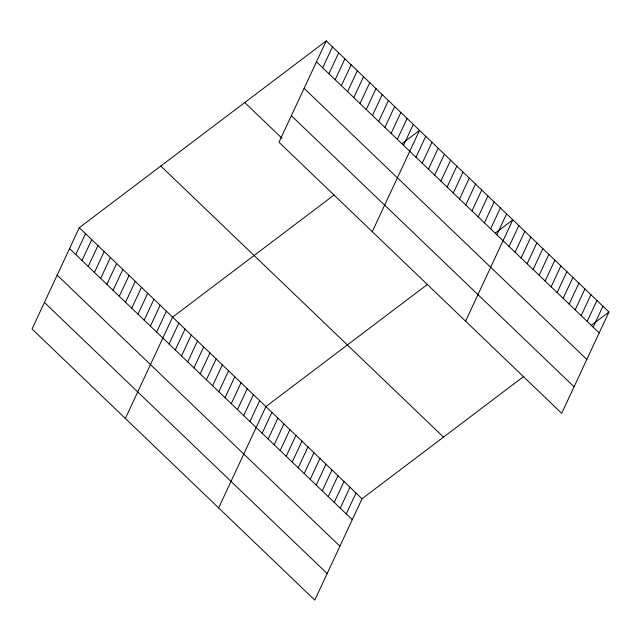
<?xml version="1.0" encoding="UTF-8"?>
<svg xmlns="http://www.w3.org/2000/svg" width="641" height="641" viewBox="0 0 641 641"><rect width="100%" height="100%" fill="white"/><g stroke="black" fill="none" stroke-linecap="round" stroke-linejoin="round"><path stroke-width="0.96" d="M326.229 40.912L278.979 142.246L561.7 413.317L608.95 311.991L326.229 40.912L79.3 227.683L32.05 329.009L314.771 600.088L362.021 498.754L523.713 376.459M75.774 254.557L85.517 233.645M81.992 260.518L91.743 239.614M88.21 266.48L97.961 245.575M94.427 272.449L104.179 251.536M100.653 278.41L110.396 257.506M106.871 284.372L116.622 263.467M113.088 290.333L122.84 269.428M119.306 296.302L129.057 275.39M125.532 302.264L135.275 281.359M131.75 308.225L141.501 287.32M137.967 314.194L147.718 293.282M144.185 320.155L153.936 299.251M150.411 326.117L160.154 305.212M156.628 332.086L166.38 311.173M125.348 418.469L172.597 317.135L334.29 194.84M169.072 344.009L178.815 323.104M175.289 349.97L185.041 329.065M181.507 355.939L191.258 335.027M322.703 67.786L332.447 46.881M187.725 361.901L197.476 340.996M328.921 73.747L338.672 52.842M193.951 367.862L203.694 346.957M335.139 79.716L344.89 58.804M200.168 373.831L209.919 352.919M341.357 85.678L351.108 64.773M206.386 379.793L216.137 358.88M347.582 91.639L357.333 70.734M212.604 385.754L222.355 364.849M353.8 97.608L363.551 76.696M218.829 391.715L228.573 370.81M360.018 103.57L369.769 82.657M225.047 397.684L234.798 376.772M366.243 109.531L375.987 88.626M231.265 403.646L241.016 382.741M372.461 115.492L382.212 94.588M237.482 409.607L247.234 388.702M378.679 121.461L388.43 100.549M243.708 415.576L253.451 394.664M384.896 127.423L394.648 106.518M249.926 421.538L259.677 400.625M391.122 133.384L400.865 112.479M218.645 507.92L265.895 406.594L427.587 284.292M397.34 139.353L407.091 118.441M262.153 433.26L271.904 412.355M403.558 145.315L413.309 124.402M268.162 439.021L277.914 418.116M372.277 231.697L419.526 130.371L402.067 143.576M274.172 444.782L283.915 423.869M416.001 157.237L425.744 136.333M280.173 450.543L289.924 429.63M422.219 163.207L431.97 142.294M286.182 456.304L295.934 435.391M428.436 169.168L438.188 148.263M292.192 462.065L301.943 441.152M298.201 467.818L307.952 446.913M434.654 175.129L444.405 154.225M304.211 473.579L313.954 452.674M440.88 181.099L450.623 160.186M310.212 479.34L319.963 458.435M447.098 187.06L456.849 166.147M316.221 485.101L325.973 464.196M453.315 193.021L463.066 172.117M322.231 490.862L331.982 469.957M459.541 198.982L469.284 178.078M328.24 496.623L337.991 475.718M465.759 204.952L475.51 184.039M334.249 502.384L343.993 481.479M471.976 210.913L481.728 190.008M340.251 508.145L350.002 487.24M478.194 216.874L487.945 195.97M346.26 513.906L356.011 492.993M484.42 222.844L494.163 201.931M490.637 228.805L500.389 207.892M496.855 234.766L506.606 213.862M465.574 321.149L512.824 219.823L495.365 233.028M509.082 246.489L518.833 225.584M515.092 252.25L524.843 231.345M521.101 258.011L530.852 237.106M527.11 263.772L536.854 242.867M533.112 269.532L542.863 248.628M539.121 275.293L548.872 254.389M545.13 281.054L554.882 260.142M551.14 286.815L560.891 265.903M557.149 292.576L566.892 271.664M563.151 298.337L572.902 277.425M569.16 304.09L578.911 283.186M575.169 309.851L584.921 288.947M581.179 315.612L590.93 294.708M587.188 321.373L596.931 300.469M593.189 327.134L602.941 306.23M591.491 325.195L608.95 311.991M316.478 61.824L599.199 332.895M304.106 88.362L586.827 359.433M291.359 115.709L574.072 386.779M244.742 102.552L282.064 138.328M160.787 166.051L443.508 437.122M79.3 227.683L362.021 498.754M69.549 248.588L352.27 519.667M57.177 275.133L339.898 546.204M44.421 302.472L327.142 573.543"/></g></svg>
